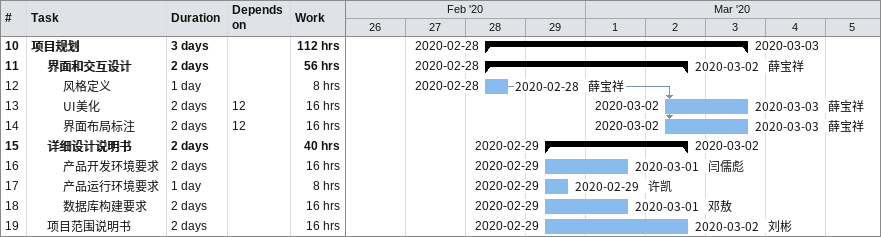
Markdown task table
| ID | Level | Task | Duration | Start | Finish | Predecessors | Resources | Work (h) |
|---|---|---|---|---|---|---|---|---|
| 10 | 1 | **项目规划** | 3d | 2020-02-28 | 2020-03-03 |  |  | 112 |
| 11 | 2 | **界面和交互设计** | 2d | 2020-02-28 | 2020-03-02 |  | 薛宝祥 | 56 |
| 12 | 3 | 风格定义 | 1d | 2020-02-28 | 2020-02-28 |  | 薛宝祥 | 8 |
| 13 | 3 | UI美化 | 2d | 2020-03-02 | 2020-03-03 | 12 | 薛宝祥 | 16 |
| 14 | 3 | 界面布局标注 | 2d | 2020-03-02 | 2020-03-03 | 12 | 薛宝祥 | 16 |
| 15 | 2 | **详细设计说明书** | 2d | 2020-02-29 | 2020-03-02 |  |  | 40 |
| 16 | 3 | 产品开发环境要求 | 2d | 2020-02-29 | 2020-03-01 |  | 闫儒彪 | 16 |
| 17 | 3 | 产品运行环境要求 | 1d | 2020-02-29 | 2020-02-29 |  | 许凯 | 8 |
| 18 | 3 | 数据库构建要求 | 2d | 2020-02-29 | 2020-03-01 |  | 邓敖 | 16 |
| 19 | 2 | 项目范围说明书 | 2d | 2020-02-29 | 2020-03-02 |  | 刘彬 | 16 |
